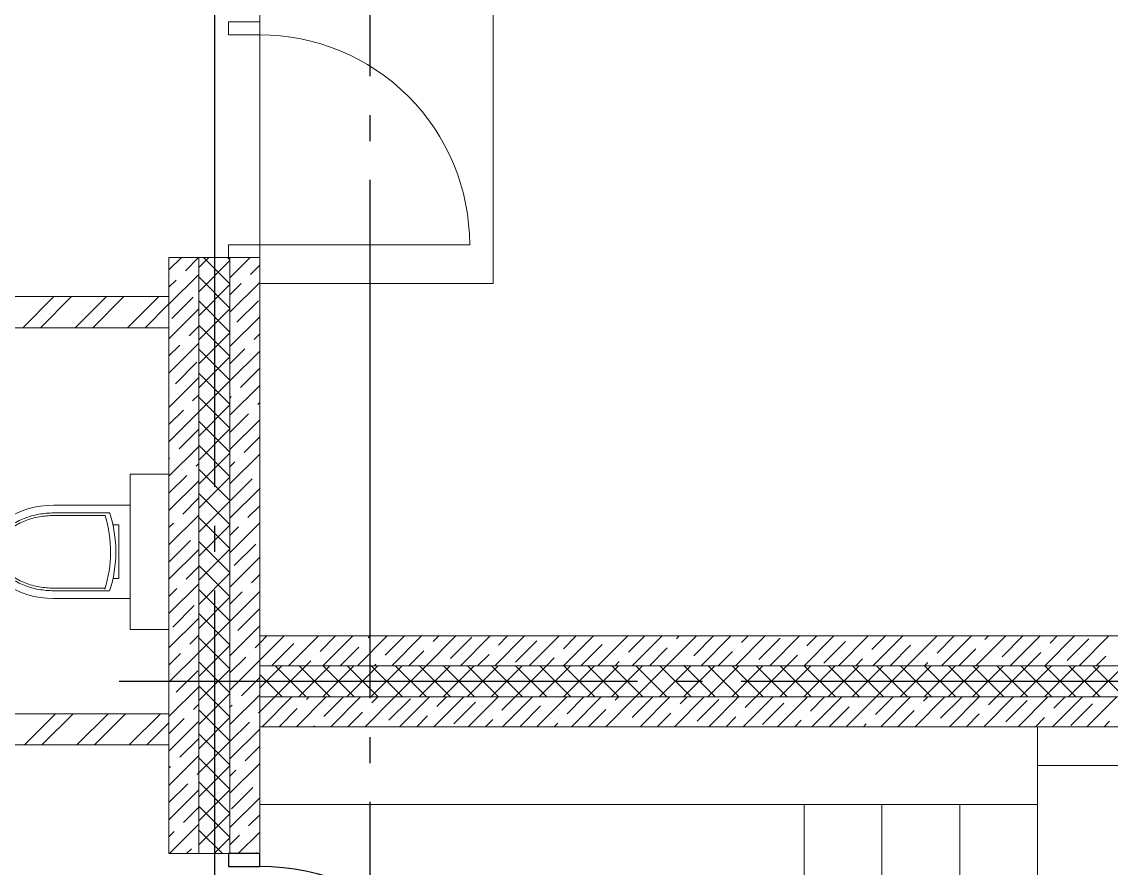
# Model space of a CAD drawing. Header units: millimetres. Extents: x 53645 to 137188, y 78097 to 135533.
# Drawn here: x 125934 to 130137, y 124750 to 128016 of the extents above; entities that cross this region are included whole.
import ezdxf

# ---------------------------------------------------------------- set-up
doc = ezdxf.new("R2010")
doc.units = ezdxf.units.MM
doc.linetypes.add('CONTI', pattern=[0])
doc.linetypes.add('GOST2.303 5', pattern=[24, 20, -1.5, 1, -1.5])
doc.layers.add('axis_dim', color=40, linetype='CONTI')
for name, color, linetype, lineweight in [('doors_windows', 4, 'Continuous', 5), ('sanitary', 103, 'Continuous', 9), ('stair1', 7, 'Continuous', 15), ('Wall2', 5, 'Continuous', 5)]:
    doc.layers.add(name, color=color, linetype=linetype, lineweight=lineweight)

# ---------------------------------------------------------------- blocks, each defined once
blk = doc.blocks.new('jy6r')
at = {"color": 0}
for p, q in [((64668.2, -13271.9), (64373.4, -13271.8)), ((64668.2, -13631.9), (64668.2, -13271.9)), ((64589.5, -13301.9), (64373.4, -13301.8)), ((64571.7, -13311.9), (64373.4, -13311.8)), ((64601.8, -13347.4), (64624.8, -13347.4)), ((64624.8, -13347.4), (64624.6, -13554.5)), ((64624.6, -13554.5), (64602.2, -13554.5)), ((64571.5, -13591.9), (64373.2, -13591.8)), ((64589.3, -13601.9), (64373.2, -13601.8)), ((64668.2, -13631.9), (64373.2, -13631.8))]:
    blk.add_line(p, q, dxfattribs=at)
for radius, end in [(465.2, 17.4853), (485.2, 17.979)]:
    blk.add_arc((64127.9, -13451.7), radius, 341.9643, end, dxfattribs=at)
at = {"color": 0, "lineweight": 9, "extrusion": (0, 0, -1)}
blk.add_ellipse((64373.3, -13451.8), major_axis=(-255.1, 0.1), ratio=0.705489, start_param=0, end_param=1.570796, dxfattribs=at)
at = {"color": 0, "lineweight": 9}
blk.add_ellipse((64373.3, -13451.8), major_axis=(-255.1, 0.1), ratio=0.705489, start_param=0, end_param=1.570796, dxfattribs=at)
for points, knots in [([(64373.2, -13601.8), (64354.8, -13601.8), (64335.5, -13600.2), (64306.5, -13595.1), (64296.9, -13592.9), (64277.9, -13587.6), (64268.5, -13584.4), (64250.4, -13577.3), (64241.7, -13573.2), (64225.2, -13564.4), (64217.3, -13559.6), (64202.9, -13549.4), (64196.2, -13543.9), (64184.2, -13532.7), (64178.9, -13526.9), (64164.8, -13509.3), (64158.3, -13497.2), (64149.9, -13473.8), (64148.1, -13462.5), (64148.1, -13440.9), (64149.9, -13429.5), (64158.3, -13406.1), (64164.9, -13394.1), (64178.9, -13376.5), (64184.3, -13370.7), (64196.3, -13359.5), (64203, -13354), (64217.5, -13343.8), (64225.3, -13339), (64241.8, -13330.2), (64250.6, -13326.2), (64268.6, -13319.1), (64278, -13315.9), (64297, -13310.6), (64306.7, -13308.5), (64335.7, -13303.3), (64355, -13301.8), (64373.4, -13301.8)], [-1.570796, -1.570796, -1.570796, -1.570796, -1.308997, -1.308997, -1.178097, -1.178097, -1.047198, -1.047198, -0.916298, -0.916298, -0.785398, -0.785398, -0.654498, -0.654498, -0.523599, -0.523599, -0.261799, -0.261799, 0, 0, 0.261799, 0.261799, 0.523599, 0.523599, 0.654498, 0.654498, 0.785398, 0.785398, 0.916298, 0.916298, 1.047198, 1.047198, 1.178097, 1.178097, 1.308997, 1.308997, 1.570796, 1.570796, 1.570796, 1.570796]), ([(64373.2, -13591.8), (64355.4, -13591.8), (64336.6, -13590.3), (64308.6, -13585.3), (64299.2, -13583.2), (64280.9, -13578), (64271.9, -13575), (64254.5, -13568.1), (64246.1, -13564.2), (64230.2, -13555.8), (64222.8, -13551.2), (64209, -13541.4), (64202.7, -13536.3), (64191.4, -13525.7), (64186.4, -13520.3), (64177.7, -13509.4), (64174, -13503.8), (64167.9, -13492.9), (64165.4, -13487.5), (64161.6, -13476.9), (64160.3, -13471.7), (64158.5, -13461.5), (64158.1, -13456.5), (64158.1, -13446.8), (64158.5, -13441.9), (64160.3, -13431.7), (64161.6, -13426.5), (64165.4, -13415.9), (64167.9, -13410.5), (64174, -13399.5), (64177.7, -13394), (64186.4, -13383.1), (64191.4, -13377.6), (64202.8, -13367.1), (64209.1, -13362), (64222.9, -13352.3), (64230.3, -13347.7), (64246.2, -13339.2), (64254.6, -13335.4), (64272, -13328.5), (64281, -13325.5), (64299.4, -13320.4), (64308.7, -13318.2), (64336.8, -13313.3), (64355.5, -13311.8), (64373.4, -13311.8)], [-1.570796, -1.570796, -1.570796, -1.570796, -1.308997, -1.308997, -1.178097, -1.178097, -1.047198, -1.047198, -0.916298, -0.916298, -0.785398, -0.785398, -0.654498, -0.654498, -0.523599, -0.523599, -0.392699, -0.392699, -0.261799, -0.261799, -0.1309, -0.1309, 0, 0, 0.1309, 0.1309, 0.261799, 0.261799, 0.392699, 0.392699, 0.523599, 0.523599, 0.654498, 0.654498, 0.785398, 0.785398, 0.916298, 0.916298, 1.047198, 1.047198, 1.178097, 1.178097, 1.308997, 1.308997, 1.570796, 1.570796, 1.570796, 1.570796])]:
    blk.add_open_spline(points, degree=3, knots=knots, dxfattribs=at)
blk = doc.blocks.new('*U66')
at = {"color": 0, "linetype": 'ByBlock', "ltscale": 10}
blk.add_lwpolyline([(-960, 0), (-960, 910, -0.414214), (-50, 0)], format="xyb", dxfattribs=at)
at = {"color": 0}
for points in [[(-1010, 0), (-960, 0), (-960, -120.6), (-1010, -120.6)], [(-50, 0), (0, 0), (0, -120.6), (-50, -120.6)]]:
    blk.add_lwpolyline(points, close=True, dxfattribs=at)
blk = doc.blocks.new('*U69')
at = {"color": 0}
for points in [[(-910, 0), (-860, 0), (-860, 120.6), (-910, 120.6)], [(-50, 0), (0, 0), (0, 120.6), (-50, 120.6)]]:
    blk.add_lwpolyline(points, close=True, dxfattribs=at)
at = {"color": 0, "linetype": 'ByBlock', "ltscale": 10}
blk.add_lwpolyline([(-50, 0), (-50, -810, -0.414214), (-860, 0)], format="xyb", dxfattribs=at)

msp = doc.modelspace()

# ---------------------------------------------------------------- linework, layer by layer
at = {"layer": 'axis_dim', "linetype": 'GOST2.303 5', "lineweight": 25, "ltscale": 100}
for points in [[(127277.7, 132206), (127277.7, 120177.4)], [(126677.3, 128221.4), (126677.3, 122821.4)], [(126309.9, 125471.4), (135687.6, 125471.4)]]:
    msp.add_lwpolyline(points, dxfattribs=at)
at = {"layer": 'sanitary', "linetype": 'ByBlock', "lineweight": 0}
msp.add_lwpolyline([(126352.3, 126270.9), (126352.3, 125670.9), (126502.3, 125670.9), (126502.3, 126270.9)], close=True, dxfattribs=at)
at = {"layer": 'stair1', "ltscale": 75}
for points in [[(127752.7, 128196.8), (126852.3, 128196.8), (126852.3, 127006.4), (127752.7, 127006.4)], [(129852.8, 124996.4), (126852.7, 124996.4), (126852.7, 125296.4), (129852.8, 125296.4)], [(129252.8, 124996.4), (128952.8, 124996.4), (128952.8, 122796.4), (129252.8, 122796.4)], [(129552.8, 124996.4), (129252.8, 124996.4), (129252.8, 122796.4), (129552.8, 122796.4)], [(129852.8, 124996.4), (129552.8, 124996.4), (129552.8, 122796.4), (129852.8, 122796.4)]]:
    msp.add_lwpolyline(points, close=True, dxfattribs=at)
msp.add_lwpolyline([(133752.5, 125896.4), (133902.5, 125896.4), (133902.5, 125296.4), (133902.5, 125146.4), (129852.8, 125146.4)], dxfattribs=at)
at = {"layer": 'Wall2', "ltscale": 100}
for points in [[(126502.3, 127058.6), (126550.1, 127106.4)], [(126502.3, 124806.4), (126502.3, 127106.4)], [(126502.3, 127106.4), (126617.3, 127106.4)], [(126565.7, 127055.7), (126616.4, 127106.4)], [(126617.3, 127067.6), (126656.1, 127106.4)], [(126617.3, 124806.4), (126617.3, 127106.4)], [(126617.3, 127106.4), (126737.3, 127106.4)], [(126617.3, 127106.4), (126617.3, 124806.4)], [(126617.3, 126974.8), (126737.3, 127094.8)], [(126737.3, 127004.7), (126635.7, 127106.4)], [(126737.3, 127097.5), (126728.5, 127106.4)], [(126737.3, 127028.5), (126815.2, 127106.4)], [(126737.3, 124806.4), (126737.3, 127106.4)], [(126737.3, 127106.4), (126852.3, 127106.4)], [(126737.3, 127106.4), (126737.3, 124806.4)], [(126852.3, 127106.4), (126852.3, 124806.4)], [(126816.9, 127041.8), (126852.3, 127077.2)], [(126502.3, 126926.1), (126617.3, 127041.1)], [(126502.3, 126992.4), (126529.9, 127019.9)], [(126737.3, 126911.9), (126617.3, 127031.9)], [(126737.3, 126895.9), (126852.3, 127010.9)], [(126617.3, 126882), (126737.3, 127002)], [(126737.3, 126962.2), (126781.1, 127006)], [(124702.3, 126955.9), (126502.3, 126955.9)], [(125938.6, 126835.9), (126058.6, 126955.9)], [(126006, 126835.9), (126126, 126955.9)], [(126140.7, 126835.9), (126260.7, 126955.9)], [(126208, 126835.9), (126328, 126955.9)], [(126342.7, 126835.9), (126462.7, 126955.9)], [(126410.1, 126835.9), (126502.3, 126928.2)], [(126502.3, 126955.9), (126502.3, 126835.9)], [(126513.3, 126870.8), (126596.2, 126953.6)], [(126737.3, 126819.1), (126617.3, 126939.1)], [(126764.6, 126856.8), (126847.4, 126939.7)], [(126502.3, 126793.5), (126617.3, 126908.5)], [(126617.3, 126789.2), (126737.3, 126909.2)], [(126579.6, 126804.5), (126617.3, 126842.2)], [(126737.3, 126726.3), (126617.3, 126846.3)], [(126737.3, 126763.3), (126852.3, 126878.3)], [(126502.3, 126835.9), (124702.3, 126835.9)], [(126617.3, 126696.3), (126737.3, 126816.3)], [(126830.9, 126790.6), (126852.3, 126812)], [(126502.3, 126660.9), (126617.3, 126775.9)], [(126502.3, 126727.2), (126543.8, 126768.7)], [(126737.3, 126697), (126795.1, 126754.8)], [(126737.3, 126633.5), (126617.3, 126753.5)], [(126617.3, 126603.5), (126737.3, 126723.5)], [(126737.3, 126630.7), (126852.3, 126745.7)], [(126527.2, 126619.5), (126610.1, 126702.4)], [(126778.5, 126605.6), (126852.3, 126679.4)], [(126502.3, 126528.3), (126617.3, 126643.3)], [(126737.3, 126540.7), (126617.3, 126660.7)], [(126617.3, 126510.7), (126737.3, 126630.7)], [(126737.3, 126498.1), (126852.3, 126613.1)], [(126593.5, 126553.2), (126617.3, 126577)], [(126737.3, 126447.9), (126617.3, 126567.9)], [(126737.3, 126564.4), (126742.7, 126569.8)], [(126844.8, 126539.3), (126852.3, 126546.9)], [(126502.3, 126462), (126557.7, 126517.4)], [(126502.3, 126395.7), (126617.3, 126510.7)], [(126617.3, 126417.9), (126737.3, 126537.9)], [(126737.3, 126431.9), (126809, 126503.5)], [(126737.3, 126355.1), (126617.3, 126475.1)], [(126737.3, 126365.6), (126852.3, 126480.6)], [(126541.2, 126368.3), (126617.3, 126444.4)], [(126617.3, 126325.1), (126737.3, 126445.1)], [(126502.3, 126263.1), (126617.3, 126378.1)], [(126737.3, 126262.3), (126617.3, 126382.3)], [(126792.4, 126354.4), (126852.3, 126414.3)], [(126617.3, 126232.3), (126737.3, 126352.3)], [(126737.3, 126233), (126852.3, 126348)], [(126502.3, 126329.4), (126505.4, 126332.5)], [(126607.5, 126302), (126617.3, 126311.9)], [(126737.3, 126299.3), (126756.6, 126318.6)], [(126502.3, 126196.9), (126571.7, 126266.2)], [(126737.3, 126169.5), (126617.3, 126289.5)], [(126617.3, 126139.5), (126737.3, 126259.5)], [(126740, 126169.4), (126822.9, 126252.3)], [(126502.3, 126130.6), (126617.3, 126245.6)], [(126737.3, 126100.4), (126852.3, 126215.4)], [(126555.1, 126117), (126617.3, 126179.3)], [(126737.3, 126076.7), (126617.3, 126196.7)], [(126617.3, 126046.7), (126737.3, 126166.7)], [(126806.3, 126103.1), (126852.3, 126149.1)], [(126502.3, 125998), (126617.3, 126113)], [(126737.3, 125983.9), (126617.3, 126103.9)], [(126737.3, 125967.8), (126852.3, 126082.8)], [(126502.3, 126064.3), (126519.3, 126081.2)], [(126617.3, 125953.9), (126737.3, 126073.9)], [(126737.3, 126034.1), (126770.5, 126067.3)], [(126502.7, 125932.1), (126585.6, 126014.9)], [(126737.3, 125891), (126617.3, 126011)], [(126754, 125918.2), (126836.8, 126001)], [(126502.3, 125865.4), (126617.3, 125980.4)], [(126617.3, 125861.1), (126737.3, 125981.1)], [(126569, 125865.8), (126617.3, 125914.1)], [(126737.3, 125798.2), (126617.3, 125918.2)], [(126737.3, 125835.2), (126852.3, 125950.2)], [(126617.3, 125768.3), (126737.3, 125888.3)], [(126820.2, 125851.9), (126852.3, 125883.9)], [(126502.3, 125732.8), (126617.3, 125847.8)], [(126502.3, 125799.1), (126533.2, 125830)], [(126737.3, 125705.4), (126617.3, 125825.4)], [(126617.3, 125675.5), (126737.3, 125795.5)], [(126737.3, 125702.7), (126852.3, 125817.7)], [(126737.3, 125768.9), (126784.5, 125816.1)], [(126516.6, 125680.8), (126599.5, 125763.7)], [(126767.9, 125666.9), (126850.7, 125749.8)], [(126502.3, 125600.2), (126617.3, 125715.2)], [(126737.3, 125612.6), (126617.3, 125732.6)], [(126617.3, 125582.7), (126737.3, 125702.7)], [(126737.3, 125570.1), (126852.3, 125685.1)], [(126582.9, 125614.6), (126617.3, 125648.9)], [(126737.3, 125519.8), (126617.3, 125639.8)], [(126852.7, 125552.9), (126946.2, 125646.4)], [(126852.7, 125619.2), (126879.9, 125646.4)], [(126852.7, 125646.4), (130802.5, 125646.4)], [(126852.7, 125531.4), (126852.7, 125646.4)], [(126963.8, 125531.4), (127078.8, 125646.4)], [(127085.4, 125586.7), (127145.1, 125646.4)], [(127096.4, 125531.4), (127211.4, 125646.4)], [(127229, 125531.4), (127344, 125646.4)], [(127270.4, 125639.1), (127277.7, 125646.4)], [(127336.7, 125572.8), (127410.3, 125646.4)], [(127361.5, 125531.4), (127476.5, 125646.4)], [(127494.1, 125531.4), (127609.1, 125646.4)], [(127521.6, 125625.2), (127542.8, 125646.4)], [(127587.9, 125558.9), (127670.8, 125641.7)], [(127626.7, 125531.4), (127741.7, 125646.4)], [(127759.3, 125531.4), (127874.3, 125646.4)], [(127772.9, 125611.2), (127808, 125646.4)], [(127839.1, 125544.9), (127922, 125627.8)], [(127891.9, 125531.4), (128006.9, 125646.4)], [(128024.1, 125597.3), (128073.2, 125646.4)], [(128024.5, 125531.4), (128139.5, 125646.4)], [(128157, 125531.4), (128272, 125646.4)], [(128275.3, 125583.4), (128338.3, 125646.4)], [(128289.6, 125531.4), (128404.6, 125646.4)], [(128422.2, 125531.4), (128537.2, 125646.4)], [(128460.3, 125635.8), (128470.9, 125646.4)], [(128526.6, 125569.5), (128603.5, 125646.4)], [(128554.8, 125531.4), (128669.8, 125646.4)], [(128687.4, 125531.4), (128802.4, 125646.4)], [(128711.5, 125621.8), (128736.1, 125646.4)], [(128777.8, 125555.6), (128860.7, 125638.4)], [(128819.9, 125531.4), (128934.9, 125646.4)], [(128952.5, 125531.4), (129067.5, 125646.4)], [(128962.8, 125607.9), (129001.2, 125646.4)], [(129029.1, 125541.6), (129111.9, 125624.5)], [(129085.1, 125531.4), (129200.1, 125646.4)], [(129214, 125594), (129266.4, 125646.4)], [(129217.7, 125531.4), (129332.7, 125646.4)], [(129350.3, 125531.4), (129465.3, 125646.4)], [(129399, 125646.4), (129399, 125646.4)], [(129465.3, 125580.1), (129531.6, 125646.4)], [(129482.9, 125531.4), (129597.9, 125646.4)], [(129615.4, 125531.4), (129730.4, 125646.4)], [(129650.2, 125632.4), (129664.2, 125646.4)], [(129716.5, 125566.2), (129796.7, 125646.4)], [(129748, 125531.4), (129863, 125646.4)], [(129880.6, 125531.4), (129995.6, 125646.4)], [(129901.5, 125618.5), (129929.3, 125646.4)], [(129967.8, 125552.2), (130050.6, 125635.1)], [(130013.2, 125531.4), (130128.2, 125646.4)], [(126502.3, 125467.7), (126617.3, 125582.7)], [(126502.3, 125533.9), (126547.1, 125578.8)], [(126617.3, 125489.8), (126737.3, 125609.8)], [(126834.2, 125600.6), (126852.3, 125618.8)], [(126900.5, 125534.3), (126983.3, 125617.2)], [(127162.7, 125531.4), (127234.6, 125603.3)], [(127427.8, 125531.4), (127485.8, 125589.4)], [(128090.7, 125531.4), (128173.3, 125613.9)], [(128355.9, 125531.4), (128424.5, 125600)], [(128621.1, 125531.4), (128675.7, 125586)], [(129284, 125531.4), (129363.2, 125610.6)], [(129549.2, 125531.4), (129614.4, 125596.7)], [(129814.3, 125531.4), (129865.7, 125582.7)], [(126737.3, 125427), (126617.3, 125547)], [(126737.3, 125503.8), (126798.4, 125564.8)], [(126737.3, 125437.5), (126852.3, 125552.5)], [(127030.1, 125531.4), (127049.6, 125550.9)], [(127295.3, 125531.4), (127300.9, 125537)], [(127693, 125531.4), (127737.1, 125575.4)], [(127958.2, 125531.4), (127988.3, 125561.5)], [(128223.3, 125531.4), (128239.5, 125547.6)], [(128886.2, 125531.4), (128927, 125572.1)], [(129151.4, 125531.4), (129178.2, 125558.2)], [(129416.6, 125531.4), (129429.5, 125544.3)], [(130079.5, 125531.4), (130116.9, 125568.8)], [(126530.6, 125429.6), (126613.4, 125512.5)], [(126617.3, 125397), (126737.3, 125517)], [(126852.7, 125446.8), (126937.3, 125531.4)], [(126852.7, 125531.4), (130802.5, 125531.4)], [(126852.7, 125411.4), (126852.7, 125531.4)], [(130802.5, 125531.4), (126852.7, 125531.4)], [(126938.6, 125411.4), (126852.7, 125497.2)], [(126910.1, 125411.4), (127030.1, 125531.4)], [(127031.4, 125411.4), (126911.4, 125531.4)], [(127002.9, 125411.4), (127122.9, 125531.4)], [(127124.2, 125411.4), (127004.2, 125531.4)], [(127095.7, 125411.4), (127215.7, 125531.4)], [(127217, 125411.4), (127097, 125531.4)], [(127188.5, 125411.4), (127308.5, 125531.4)], [(127309.8, 125411.4), (127189.8, 125531.4)], [(127281.3, 125411.4), (127401.3, 125531.4)], [(127402.6, 125411.4), (127282.6, 125531.4)], [(127374.1, 125411.4), (127494.1, 125531.4)], [(127495.4, 125411.4), (127375.4, 125531.4)], [(127466.9, 125411.4), (127586.9, 125531.4)], [(127588.2, 125411.4), (127468.2, 125531.4)], [(127559.7, 125411.4), (127679.7, 125531.4)], [(127681, 125411.4), (127561, 125531.4)], [(127652.5, 125411.4), (127772.5, 125531.4)], [(127773.8, 125411.4), (127653.8, 125531.4)], [(127745.4, 125411.4), (127865.4, 125531.4)], [(127866.6, 125411.4), (127746.6, 125531.4)], [(127838.2, 125411.4), (127958.2, 125531.4)], [(127959.5, 125411.4), (127839.5, 125531.4)], [(127931, 125411.4), (128051, 125531.4)], [(128052.3, 125411.4), (127932.3, 125531.4)], [(128023.8, 125411.4), (128143.8, 125531.4)], [(128145.1, 125411.4), (128025.1, 125531.4)], [(128116.6, 125411.4), (128236.6, 125531.4)], [(128237.9, 125411.4), (128117.9, 125531.4)], [(128209.4, 125411.4), (128329.4, 125531.4)], [(128330.7, 125411.4), (128210.7, 125531.4)], [(128302.2, 125411.4), (128422.2, 125531.4)], [(128423.5, 125411.4), (128303.5, 125531.4)], [(128395, 125411.4), (128515, 125531.4)], [(128516.3, 125411.4), (128396.3, 125531.4)], [(128487.8, 125411.4), (128607.8, 125531.4)], [(128488.5, 125531.4), (128490.8, 125533.7)], [(128609.1, 125411.4), (128489.1, 125531.4)], [(128580.6, 125411.4), (128700.6, 125531.4)], [(128701.9, 125411.4), (128581.9, 125531.4)], [(128673.4, 125411.4), (128793.4, 125531.4)], [(128794.7, 125411.4), (128674.7, 125531.4)], [(128766.2, 125411.4), (128886.2, 125531.4)], [(128887.5, 125411.4), (128767.5, 125531.4)], [(128859, 125411.4), (128979, 125531.4)], [(128980.3, 125411.4), (128860.3, 125531.4)], [(128951.9, 125411.4), (129071.9, 125531.4)], [(129073.1, 125411.4), (128953.1, 125531.4)], [(129044.7, 125411.4), (129164.7, 125531.4)], [(129166, 125411.4), (129046, 125531.4)], [(129137.5, 125411.4), (129257.5, 125531.4)], [(129258.8, 125411.4), (129138.8, 125531.4)], [(129230.3, 125411.4), (129350.3, 125531.4)], [(129351.6, 125411.4), (129231.6, 125531.4)], [(129323.1, 125411.4), (129443.1, 125531.4)], [(129444.4, 125411.4), (129324.4, 125531.4)], [(129415.9, 125411.4), (129535.9, 125531.4)], [(129537.2, 125411.4), (129417.2, 125531.4)], [(129508.7, 125411.4), (129628.7, 125531.4)], [(129630, 125411.4), (129510, 125531.4)], [(129601.5, 125411.4), (129721.5, 125531.4)], [(129722.8, 125411.4), (129602.8, 125531.4)], [(129694.3, 125411.4), (129814.3, 125531.4)], [(129815.6, 125411.4), (129695.6, 125531.4)], [(129787.1, 125411.4), (129907.1, 125531.4)], [(129908.4, 125411.4), (129788.4, 125531.4)], [(129879.9, 125411.4), (129999.9, 125531.4)], [(130001.2, 125411.4), (129881.2, 125531.4)], [(129972.7, 125411.4), (130092.7, 125531.4)], [(130094, 125411.4), (129974, 125531.4)], [(130065.5, 125411.4), (130185.5, 125531.4)], [(130186.8, 125411.4), (130066.8, 125531.4)], [(126737.3, 125334.2), (126617.3, 125454.2)], [(126781.8, 125415.7), (126852.3, 125486.2)], [(126502.3, 125335.1), (126617.3, 125450.1)], [(126617.3, 125304.2), (126737.3, 125424.2)], [(126737.3, 125304.9), (126852.3, 125419.9)], [(126852.7, 125354), (126910.1, 125411.4)], [(126852.7, 125411.4), (130802.5, 125411.4)], [(126852.7, 125296.4), (126852.7, 125411.4)], [(130802.5, 125411.4), (126852.7, 125411.4)], [(126861.4, 125296.4), (126976.4, 125411.4)], [(126994, 125296.4), (127109, 125411.4)], [(127033, 125401.8), (127042.7, 125411.4)], [(127099.3, 125335.5), (127175.3, 125411.4)], [(127126.5, 125296.4), (127241.5, 125411.4)], [(127259.1, 125296.4), (127374.1, 125411.4)], [(127284.3, 125387.8), (127307.8, 125411.4)], [(127391.7, 125296.4), (127506.7, 125411.4)], [(127524.3, 125296.4), (127639.3, 125411.4)], [(127535.5, 125373.9), (127573, 125411.4)], [(127656.9, 125296.4), (127771.9, 125411.4)], [(127786.8, 125360), (127838.2, 125411.4)], [(127789.5, 125296.4), (127904.5, 125411.4)], [(127922, 125296.4), (128037, 125411.4)], [(128038, 125346.1), (128103.3, 125411.4)], [(128054.6, 125296.4), (128169.6, 125411.4)], [(128187.2, 125296.4), (128302.2, 125411.4)], [(128223, 125398.4), (128235.9, 125411.4)], [(128289.3, 125332.1), (128368.5, 125411.4)], [(128319.8, 125296.4), (128434.8, 125411.4)], [(128452.4, 125296.4), (128567.4, 125411.4)], [(128474.2, 125384.5), (128501.1, 125411.4)], [(128584.9, 125296.4), (128699.9, 125411.4)], [(128717.5, 125296.4), (128832.5, 125411.4)], [(128725.5, 125370.6), (128766.2, 125411.4)], [(128850.1, 125296.4), (128965.1, 125411.4)], [(128976.7, 125356.7), (129031.4, 125411.4)], [(128982.7, 125296.4), (129097.7, 125411.4)], [(129115.3, 125296.4), (129230.3, 125411.4)], [(129161.7, 125409), (129164, 125411.4)], [(129227.9, 125342.8), (129296.6, 125411.4)], [(129247.9, 125296.4), (129362.9, 125411.4)], [(129380.4, 125296.4), (129495.4, 125411.4)], [(129412.9, 125395.1), (129429.2, 125411.4)], [(129479.2, 125328.8), (129561.7, 125411.4)], [(129513, 125296.4), (129628, 125411.4)], [(129645.6, 125296.4), (129760.6, 125411.4)], [(129664.1, 125381.2), (129694.3, 125411.4)], [(129778.2, 125296.4), (129893.2, 125411.4)], [(129910.8, 125296.4), (130025.8, 125411.4)], [(129915.4, 125367.3), (129959.5, 125411.4)], [(130043.4, 125296.4), (130158.4, 125411.4)], [(126596.8, 125363.3), (126617.3, 125383.8)], [(126737.3, 125371.2), (126746, 125379.9)], [(127350.6, 125321.5), (127433.4, 125404.4)], [(127601.8, 125307.6), (127684.7, 125390.5)], [(127855.7, 125296.4), (127935.9, 125376.6)], [(128540.5, 125318.2), (128623.4, 125401.1)], [(128791.8, 125304.3), (128874.6, 125387.2)], [(129049, 125296.4), (129125.9, 125373.3)], [(129730.4, 125314.9), (129813.3, 125397.8)], [(129981.7, 125301), (130064.5, 125383.9)], [(124702.3, 125345.9), (126502.3, 125345.9)], [(125945, 125225.9), (126065, 125345.9)], [(126012.4, 125225.9), (126132.4, 125345.9)], [(126147.1, 125225.9), (126267.1, 125345.9)], [(126214.4, 125225.9), (126334.4, 125345.9)], [(126349.1, 125225.9), (126469.1, 125345.9)], [(126502.3, 125345.9), (126502.3, 125225.9)], [(126502.3, 125268.8), (126561.1, 125327.5)], [(126737.3, 125241.4), (126617.3, 125361.4)], [(126617.3, 125211.4), (126737.3, 125331.4)], [(126848.1, 125349.4), (126852.3, 125353.6)], [(126927.7, 125296.4), (126997.2, 125366)], [(127192.8, 125296.4), (127248.5, 125352)], [(127458, 125296.4), (127499.7, 125338.1)], [(128120.9, 125296.4), (128187.2, 125362.6)], [(128386.1, 125296.4), (128438.4, 125348.7)], [(128651.2, 125296.4), (128689.7, 125334.8)], [(129314.2, 125296.4), (129377.1, 125359.3)], [(129579.3, 125296.4), (129628.3, 125345.4)], [(129844.5, 125296.4), (129879.6, 125331.5)], [(126416.5, 125225.9), (126502.3, 125311.7)], [(126502.3, 125202.5), (126617.3, 125317.5)], [(126737.3, 125238.6), (126812.3, 125313.6)], [(126737.3, 125172.3), (126852.3, 125287.3)], [(130802.5, 125296.4), (126852.7, 125296.4)], [(127060.3, 125296.4), (127063.5, 125299.7)], [(127723.2, 125296.4), (127751, 125324.2)], [(127988.3, 125296.4), (128002.2, 125310.3)], [(128916.4, 125296.4), (128940.9, 125320.9)], [(129181.6, 125296.4), (129192.2, 125307)], [(130109.6, 125296.4), (130130.8, 125317.6)], [(126544.5, 125178.4), (126617.3, 125251.2)], [(126737.3, 125148.6), (126617.3, 125268.6)], [(126502.3, 125225.9), (124262.3, 125225.9)], [(126617.3, 125118.6), (126737.3, 125238.6)], [(126795.7, 125164.4), (126852.3, 125221)], [(126502.3, 125069.9), (126617.3, 125184.9)], [(126737.3, 125055.8), (126617.3, 125175.8)], [(126502.3, 125136.2), (126508.7, 125142.6)], [(126610.8, 125112.1), (126617.3, 125118.6)], [(126617.3, 125025.8), (126737.3, 125145.8)], [(126737.3, 125039.7), (126852.3, 125154.7)], [(126737.3, 125106), (126759.9, 125128.6)], [(126502.3, 125003.6), (126575, 125076.3)], [(126737.3, 124963), (126617.3, 125083)], [(126502.3, 124937.3), (126617.3, 125052.3)], [(126617.3, 124933), (126737.3, 125053)], [(126743.4, 124979.5), (126826.2, 125062.3)], [(126737.3, 124870.2), (126617.3, 124990.2)], [(126737.3, 124907.2), (126852.3, 125022.2)], [(126558.4, 124927.1), (126617.3, 124986)], [(126617.3, 124840.2), (126737.3, 124960.2)], [(126809.6, 124913.2), (126852.3, 124955.9)], [(126504, 124806.4), (126617.3, 124919.7)], [(126502.3, 124871), (126522.6, 124891.3)], [(126708.3, 124806.4), (126617.3, 124897.4)], [(126676.3, 124806.4), (126737.3, 124867.4)], [(126737.3, 124840.9), (126773.8, 124877.4)], [(126769.1, 124806.4), (126852.3, 124889.6)], [(126570.3, 124806.4), (126588.9, 124825)], [(126617.3, 124806.4), (126502.3, 124806.4)], [(126737.3, 124806.4), (126617.3, 124806.4)], [(126852.3, 124806.4), (126737.3, 124806.4)], [(126835.4, 124806.4), (126840.1, 124811.1)]]:
    msp.add_lwpolyline(points, dxfattribs=at)

# ---------------------------------------------------------------- block references
at = {"color": 0, "xscale": -1, "rotation": 269.9999936264059}
msp.add_blockref('*U66', (126852.3, 124806.4), dxfattribs=at)
at = {"layer": 'doors_windows', "color": 0, "xscale": -1, "rotation": 89.99999362640587}
msp.add_blockref('*U69', (126852.3, 127106.2), dxfattribs=at)
at = {"layer": 'sanitary', "linetype": 'ByBlock', "lineweight": 0}
msp.add_blockref('jy6r', (61684.1, 139422.8), dxfattribs=at)

doc.saveas('drawing.dxf')
